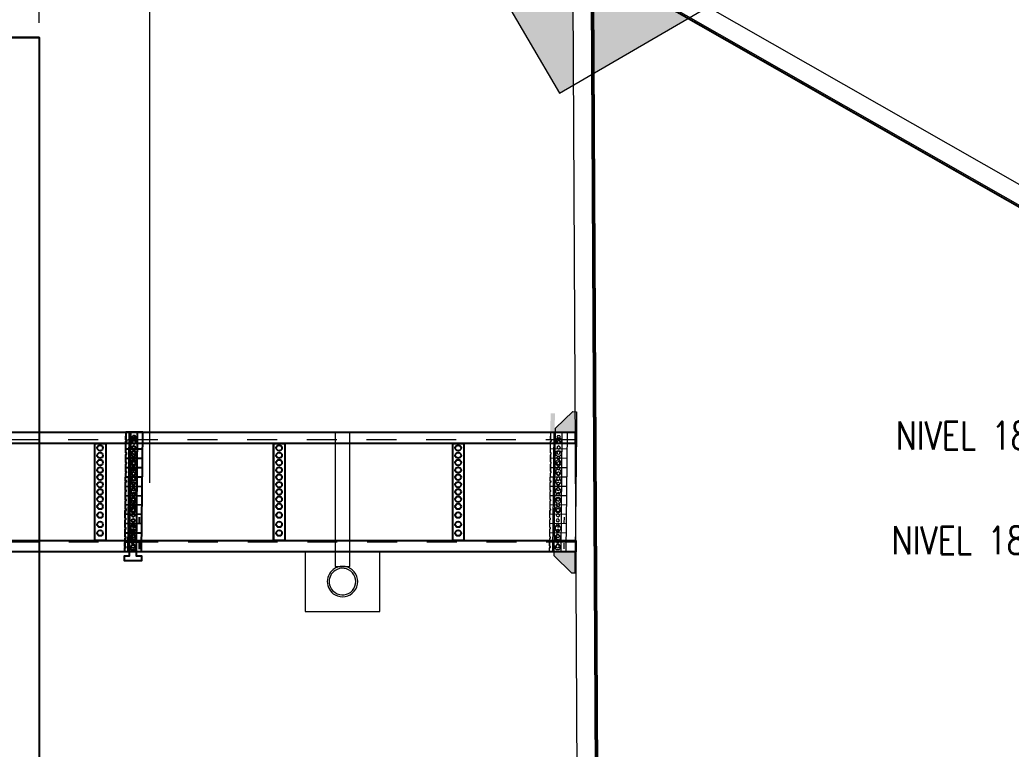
# Model space of a CAD drawing. Header units: millimetres. Extents: x 37 to 259, y 69 to 300.
# Drawn here: x 113.703 to 117.025, y 99.684 to 102.128 of the extents above; entities that cross this region are included whole.
import ezdxf
from ezdxf import colors
from ezdxf.entities.mleader import LeaderData, LeaderLine
from ezdxf.math import Vec2, Vec3

# ---------------------------------------------------------------- set-up
doc = ezdxf.new("R2010")
doc.units = ezdxf.units.MM
for name, pattern in [('atContinuous2', [0]), ('CENTER', [2, 1.25, -0.25, 0.25, -0.25]), ('DASHED2', [0.375, 0.25, -0.125])]:
    doc.linetypes.add(name, pattern=pattern)
doc.layers.get('0').update_dxf_attribs({"lineweight": 0})
doc.layers.get('Defpoints').update_dxf_attribs({"lineweight": 0})
for name, color, linetype, lineweight in [('5', 5, 'Continuous', 0), ('8', 8, 'Continuous', 0), ('9', 96, 'Continuous', 0), ('AT&T_PROYECTO', 5, 'Continuous', 0), ('AT&T_PROYECTO ELECTRICA', 5, 'Continuous', 0), ('AUXILIAR', 8, 'DASHED2', 0), ('MANGUERA', 8, 'atContinuous2', 0)]:
    doc.layers.add(name, color=color, linetype=linetype, lineweight=lineweight)
doc.layers.add('AT&T_PROYECTO F.O', color=5, linetype='Continuous')
doc.styles.add('ROMANS', font='romans.shx')
doc.styles.add('TEXTOS', font='romans.shx')
doc.dimstyles.new('Cota m', dxfattribs={"dimtxt": 0.2, "dimasz": 0.2, "dimexe": 0.1, "dimexo": 0.1, "dimgap": 0.1, "dimtad": 0, "dimzin": 0, "dimdsep": 46, "dimtxsty": 'TEXTOS', "dimcen": 0.2, "dimclrd": 256, "dimclre": 256, "dimclrt": 256, "dimazin": 0, "dimtfac": 1, "dimtix": 1, "dimtofl": 0, "dimtmove": 0, "dimatfit": 3, "dimfxl": 1, "dimtolj": 1, "dimtzin": 0, "dimlwd": -1, "dimlwe": -1, "dimarcsym": 0})

# ---------------------------------------------------------------- blocks, each defined once
blk = doc.blocks.new('TORREPLANTA')
h = blk.add_hatch()
h.set_pattern_fill('AR-CONC', color=256, scale=0.001, angle=-157.2212)
h.set_pattern_definition([(252.7788, (-21.75451, 207.28263), (-0.17414665, -0.0558413), [0.01905, -0.20955]), (197.7788, (-21.75451, 207.28263), (0.10646699, -0.1625103), [0.01524, -0.16764058]), (303.23024, (-21.76902, 207.27798), (-0.06767967, -0.2183516), [0.01619, -0.17809024]), (248.963, (-21.73484, 207.2358), (-0.26621435, -0.06619157), [0.028575, -0.314325]), (299.41435, (-21.75703, 207.23028), (-0.1230911, -0.3200453), [0.024285, -0.2671356]), (193.96295, (-21.73484, 207.2358), (-0.1230911, -0.3200453), [0.02285997, -0.2514597]), (223.7788, (-21.76318, 207.23767), (-0.17938392, 0.03558796), [0.01905, -0.20955]), (168.7788, (-21.76318, 207.23767), (0.014331, -0.19375066), [0.01524, -0.16764]), (274.23024, (-21.77813, 207.24063), (-0.16505292, -0.1581627), [0.01619, -0.17808994]), (240.2788, (-21.75451, 207.28263), (0.029889835, -0.079156123), [0, -0.165608, 0, -0.17018, 0, -0.168275]), (210.2788, (-21.75451, 207.28263), (-0.02282081, -0.118238004), [0, -0.097028, 0, -0.161798, 0, -0.064135]), (170.2788, (-21.70229, 207.30456), (-0.127233432, -0.04721527), [0, -0.0635, 0, -0.19812, 0, -0.26289]), (160.2788, (-21.67887, 207.3144), (-0.12673158, -0.08079522), [0, -0.08255, 0, -0.131572, 0, -0.18669])])
h.paths.add_polyline_path([(28.8876, 102.099), (28.9881, 102.8927), (28.1945, 102.9932), (28.1856, 102.9236), (28.4521, 102.7212), (28.462, 102.7342), (28.6644, 102.7086), (28.7434, 102.5205), (28.62, 102.358), (28.4176, 102.3837), (28.4113, 102.3988), (28.1027, 102.2692), (28.0939, 102.1996)])
h.paths.add_polyline_path([(24.546, 100.2759), (25.0299, 100.9129), (24.974, 100.9554), (24.6655, 100.8258), (24.6718, 100.8107), (24.5484, 100.6483), (24.346, 100.6739), (24.267, 100.862), (24.3904, 101.0244), (24.4067, 101.0224), (24.4488, 101.3544), (24.3929, 101.3968), (23.9089, 100.7598)])
h.paths.add_polyline_path([(24.8106, 104.6937), (24.8753, 104.7208), (24.9174, 105.0528), (24.9011, 105.0549), (24.8221, 105.243), (24.9455, 105.4054), (25.1479, 105.3798), (25.2269, 105.1917), (25.217, 105.1786), (25.4834, 104.9762), (25.5482, 105.0034), (25.2385, 105.741), (24.5008, 105.4313)])
h.paths.add_polyline_path([(25.3923, 104.9379), (25.2073, 105.0785), (25.2049, 105.0753), (25.1681, 105.1033), (25.1642, 105.0982), (25.1589, 105.1022), (25.1035, 105.0292), (25.0126, 105.0408), (25.0117, 105.0342), (25.0054, 105.035), (24.9996, 104.9892), (24.9705, 104.7608)], flags=17)
h.paths.add_polyline_path([(24.5928, 100.9988), (24.6323, 100.9048), (24.8953, 101.0152), (24.5275, 101.2946), (24.4983, 101.064), (24.5022, 101.0635), (24.4964, 101.0177), (24.5027, 101.0169), (24.5019, 101.0103)], flags=17)
h.paths.add_polyline_path([(28.1151, 102.3673), (28.3294, 102.4573), (28.3279, 102.461), (28.3704, 102.4788), (28.368, 102.4847), (28.3741, 102.4873), (28.3386, 102.5718), (28.3941, 102.6447), (28.3888, 102.6488), (28.3926, 102.6538), (28.3558, 102.6818), (28.1727, 102.8212)], flags=17)
at = {"lineweight": 0}
for p, q in [((28.4337, 102.6387), (25.1425, 105.1387)), ((28.414, 102.4832), (24.6033, 100.883))]:
    blk.add_line(p, q, dxfattribs=at)
at = {"linetype": 'CENTER', "lineweight": 0, "ltscale": 75}
blk.add_lwpolyline([(24.4694, 100.8364), (25.0245, 105.2173), (28.541, 102.5461)], close=True, dxfattribs=at)
at = {"lineweight": 0}
for points in [[(28.4307, 102.6349), (25.1396, 105.1349), (25.189, 105.1999), (28.4801, 102.6999)], [(28.8876, 102.099), (28.0939, 102.1996), (28.1945, 102.9932), (28.9881, 102.8927)], [(28.4121, 102.4876), (24.6014, 100.8875), (24.633, 100.8122), (28.4437, 102.4124)]]:
    blk.add_lwpolyline(points, close=True, dxfattribs=at)
blk = doc.blocks.new('A$Ca43bcb66')
at = {"ltscale": 0.1}
blk.add_line((0, 0), (1.5, 0), dxfattribs=at)
blk.add_lwpolyline([(0, 4.5), (1.5, 4.5), (1.5, 0), (0, 0), (0, 4.5)])
blk = doc.blocks.new('A$C083C38D9')
at = {"linetype": 'Continuous'}
for points in [[(0.0689, 0.0701), (0.0689, 0.0121), (0, 0.0121)], [(0.0689, 0.0701), (0.0556, 0.0701), (0, 0.0121)], [(0.0689, 0.0725), (0.0689, 0.087), (0.006, 0.0725)], [(0.0689, 0.087), (0.006, 0.0725), (0.006, 0.087)], [(0.4834, 0.0701), (0.5402, 0.0121), (0.4689, 0.0121)], [(0.4834, 0.0701), (0.4689, 0.0701), (0.4689, 0.0121)], [(0.0689, 0.0121), (0.0689, 0), (0, 0)], [(0.0689, 0.0121), (0, 0.0121), (0, 0)], [(0.5402, 0.0121), (0.5402, 0), (0.4689, 0)], [(0.5402, 0.0121), (0.4689, 0.0121), (0.4689, 0)]]:
    blk.add_hatch(color=256, dxfattribs=at).paths.add_polyline_path(points)
for p, q in [((0.4834, 0.0701), (0.0556, 0.0701)), ((0.4689, 0.0749), (0.0689, 0.0749)), ((0.139, 0.0858), (0.1003, 0.0858)), ((0.1438, 0.0858), (0.1704, 0.0858)), ((0.1752, 0.0858), (0.2006, 0.0858)), ((0.232, 0.0858), (0.2066, 0.0858)), ((0.2634, 0.0858), (0.2381, 0.0858)), ((0.2949, 0.0858), (0.2695, 0.0858)), ((0.3263, 0.0858), (0.3009, 0.0858)), ((0.3565, 0.0858), (0.3323, 0.0858)), ((0.3879, 0.0858), (0.3637, 0.0858)), ((0.4193, 0.0858), (0.394, 0.0858)), ((0.4508, 0.0858), (0.4254, 0.0858)), ((0.4689, 0.0302), (0.0689, 0.0302))]:
    blk.add_line(p, q, dxfattribs=at)
for points in [[(0.0556, 0.0701), (0, 0.0121), (0, 0), (0.0689, 0), (0.0689, 0.087)], [(0.0689, 0.087), (0.0943, 0.087), (0.0943, 0.0858)], [(0.0943, 0.0858), (0.0689, 0.0858)], [(0.0882, 0.058), (0.0894, 0.064), (0.0931, 0.0677), (0.1027, 0.0677), (0.1051, 0.064), (0.1076, 0.058), (0.1027, 0.0508), (0.0979, 0.0495), (0.0931, 0.0508), (0.0894, 0.0544), (0.0882, 0.058)], [(0.1003, 0.0858), (0.0991, 0.0834), (0.0955, 0.0834), (0.0943, 0.0858)], [(0.1003, 0.0858), (0.1003, 0.087), (0.1378, 0.087)], [(0.1257, 0.0302), (0.1257, 0.087)], [(0.1317, 0.058), (0.1329, 0.064), (0.1366, 0.0677), (0.1462, 0.0677), (0.1486, 0.064), (0.1511, 0.058), (0.1462, 0.0508), (0.1414, 0.0495), (0.1366, 0.0508), (0.1329, 0.0544), (0.1317, 0.058)], [(0.1378, 0.087), (0.1378, 0.0858)], [(0.1438, 0.0858), (0.1426, 0.0834), (0.139, 0.0834), (0.139, 0.0858)], [(0.145, 0.0858), (0.145, 0.087), (0.1692, 0.087)], [(0.1571, 0.0302), (0.1571, 0.087)], [(0.1631, 0.058), (0.1644, 0.064), (0.168, 0.0677), (0.1764, 0.0677), (0.1801, 0.064), (0.1825, 0.058), (0.1801, 0.0544), (0.1764, 0.0508), (0.1728, 0.0495), (0.168, 0.0508), (0.1644, 0.0544), (0.1631, 0.058)], [(0.1692, 0.087), (0.1692, 0.0858)], [(0.1752, 0.0858), (0.174, 0.0834), (0.1704, 0.0834), (0.1704, 0.0858)], [(0.1764, 0.0858), (0.1764, 0.087), (0.2006, 0.087)], [(0.1885, 0.0302), (0.1885, 0.087)], [(0.1946, 0.058), (0.1958, 0.064), (0.1982, 0.0677), (0.2079, 0.0677), (0.2115, 0.064), (0.2139, 0.058), (0.2115, 0.0544), (0.2079, 0.0508), (0.2042, 0.0495), (0.1982, 0.0508), (0.1958, 0.0544), (0.1946, 0.058)], [(0.2006, 0.087), (0.2006, 0.0858)], [(0.2066, 0.0858), (0.2042, 0.0834), (0.2018, 0.0834), (0.2006, 0.0858)], [(0.2066, 0.0858), (0.2066, 0.087), (0.232, 0.087)], [(0.2199, 0.0302), (0.2199, 0.087)], [(0.226, 0.064), (0.2296, 0.0677), (0.2393, 0.0677), (0.2429, 0.064), (0.2441, 0.058), (0.2429, 0.0544), (0.2393, 0.0508), (0.2356, 0.0495), (0.2296, 0.0508), (0.226, 0.0544)], [(0.232, 0.087), (0.232, 0.0858)], [(0.2381, 0.0858), (0.2356, 0.0834), (0.2332, 0.0834), (0.232, 0.0858)], [(0.2381, 0.0858), (0.2381, 0.087), (0.2634, 0.087)], [(0.2514, 0.0302), (0.2514, 0.087)], [(0.2574, 0.064), (0.261, 0.0677), (0.2707, 0.0677), (0.2743, 0.064), (0.2755, 0.058), (0.2743, 0.0544), (0.2707, 0.0508), (0.2671, 0.0495), (0.261, 0.0508), (0.2574, 0.0544), (0.2574, 0.064)], [(0.2634, 0.087), (0.2634, 0.0858)], [(0.2695, 0.0858), (0.2671, 0.0834), (0.2647, 0.0834), (0.2634, 0.0858)], [(0.2695, 0.0858), (0.2695, 0.087), (0.2949, 0.087)], [(0.2828, 0.0302), (0.2828, 0.087)], [(0.2888, 0.064), (0.2924, 0.0677), (0.3021, 0.0677), (0.3057, 0.064), (0.3069, 0.058), (0.3057, 0.0544), (0.3021, 0.0508), (0.2985, 0.0495), (0.2924, 0.0508), (0.2888, 0.0544), (0.2888, 0.064)], [(0.2949, 0.087), (0.2949, 0.0858)], [(0.3009, 0.0858), (0.2985, 0.0834), (0.2961, 0.0834), (0.2949, 0.0858)], [(0.3009, 0.0858), (0.3009, 0.087), (0.3263, 0.087)], [(0.313, 0.0302), (0.313, 0.087)], [(0.3202, 0.064), (0.3239, 0.0677), (0.3335, 0.0677), (0.3372, 0.064), (0.3384, 0.058), (0.3372, 0.0544), (0.3335, 0.0508), (0.3287, 0.0495), (0.3239, 0.0508), (0.3202, 0.0544), (0.3202, 0.064)], [(0.3263, 0.087), (0.3263, 0.0858)], [(0.3323, 0.0858), (0.3299, 0.0834), (0.3275, 0.0834), (0.3263, 0.0858)], [(0.3323, 0.0858), (0.3323, 0.087), (0.3565, 0.087)], [(0.3444, 0.0302), (0.3444, 0.087)], [(0.3565, 0.087), (0.3565, 0.0858)], [(0.3637, 0.0858), (0.3613, 0.0834), (0.3589, 0.0834), (0.3565, 0.0858)], [(0.3637, 0.0858), (0.3637, 0.087), (0.3879, 0.087)], [(0.3758, 0.0302), (0.3758, 0.087)], [(0.3819, 0.058), (0.3831, 0.064), (0.3867, 0.0677), (0.3964, 0.0677), (0.4, 0.064), (0.4, 0.0544), (0.3964, 0.0508), (0.3915, 0.0495), (0.3867, 0.0508), (0.3831, 0.0544), (0.3819, 0.058)], [(0.3879, 0.087), (0.3879, 0.0858)], [(0.394, 0.0858), (0.3927, 0.0834), (0.3903, 0.0834), (0.3879, 0.0858)], [(0.394, 0.0858), (0.394, 0.087), (0.4193, 0.087)], [(0.4073, 0.0302), (0.4073, 0.087)], [(0.4133, 0.058), (0.4145, 0.064), (0.4181, 0.0677), (0.4278, 0.0677), (0.4314, 0.064), (0.4314, 0.0544), (0.4278, 0.0508), (0.4218, 0.0495), (0.4181, 0.0508), (0.4145, 0.0544), (0.4133, 0.058)], [(0.4193, 0.087), (0.4193, 0.0858)], [(0.4254, 0.0858), (0.4242, 0.0834), (0.4218, 0.0834), (0.4193, 0.0858)], [(0.4254, 0.0858), (0.4254, 0.087), (0.4508, 0.087)], [(0.4375, 0.0302), (0.4375, 0.087)], [(0.4495, 0.0677), (0.4592, 0.0677), (0.4628, 0.064), (0.4628, 0.0544), (0.4592, 0.0508), (0.4532, 0.0495), (0.4495, 0.0508), (0.4459, 0.0544), (0.4435, 0.058), (0.4459, 0.064)], [(0.4508, 0.087), (0.4508, 0.0858)], [(0.4568, 0.0858), (0.4556, 0.0834), (0.4532, 0.0834), (0.4508, 0.0858)], [(0.4568, 0.0858), (0.4568, 0.087), (0.4689, 0.087)], [(0.4689, 0.0858), (0.4568, 0.0858)], [(0.4834, 0.0701), (0.5402, 0.0121), (0.5402, 0), (0.4689, 0), (0.4689, 0.087)], [(0.0689, 0.0483), (0.4689, 0.0483)], [(0.081, 0.0628), (0.0858, 0.0653), (0.0894, 0.0628), (0.0906, 0.058), (0.0894, 0.0556), (0.0858, 0.0532), (0.081, 0.0556), (0.081, 0.0628)], [(0.0979, 0.058), (0.0991, 0.0628), (0.1027, 0.0653), (0.1063, 0.0628), (0.1088, 0.058), (0.1063, 0.0556), (0.1027, 0.0532), (0.0991, 0.0556), (0.0979, 0.058)], [(0.1148, 0.058), (0.1172, 0.0628), (0.1208, 0.0653), (0.1245, 0.0628), (0.1257, 0.058), (0.1245, 0.0556), (0.1208, 0.0532), (0.1172, 0.0556), (0.1148, 0.058)], [(0.1329, 0.058), (0.1341, 0.0628), (0.1378, 0.0653), (0.1414, 0.0628), (0.1426, 0.058), (0.1414, 0.0556), (0.1378, 0.0532), (0.1341, 0.0556), (0.1329, 0.058)], [(0.1498, 0.058), (0.1523, 0.0628), (0.1547, 0.0653), (0.1583, 0.0628), (0.1607, 0.058), (0.1583, 0.0556), (0.1547, 0.0532), (0.1498, 0.058)], [(0.168, 0.058), (0.1692, 0.0628), (0.1728, 0.0653), (0.1764, 0.0628), (0.1776, 0.058), (0.1764, 0.0556), (0.1728, 0.0532), (0.1692, 0.0556), (0.168, 0.058)], [(0.1849, 0.058), (0.1861, 0.0628), (0.1897, 0.0653), (0.1934, 0.0628), (0.1958, 0.058), (0.1934, 0.0556), (0.1897, 0.0532), (0.1861, 0.0556), (0.1849, 0.058)], [(0.2018, 0.058), (0.2042, 0.0628), (0.2079, 0.0653), (0.2115, 0.0628), (0.2127, 0.058), (0.2115, 0.0556), (0.2079, 0.0532), (0.2042, 0.0556), (0.2018, 0.058)], [(0.2199, 0.058), (0.2211, 0.0628), (0.2248, 0.0653), (0.2296, 0.0628), (0.2296, 0.0556), (0.2248, 0.0532), (0.2211, 0.0556), (0.2199, 0.058)], [(0.2369, 0.058), (0.2393, 0.0628), (0.2417, 0.0653), (0.2465, 0.0628), (0.2477, 0.058), (0.2465, 0.0556), (0.2417, 0.0532), (0.2369, 0.058)], [(0.255, 0.058), (0.2562, 0.0628), (0.2598, 0.0653), (0.2634, 0.0628), (0.2647, 0.058), (0.2634, 0.0556), (0.2598, 0.0532), (0.2562, 0.0556), (0.255, 0.058)], [(0.2719, 0.058), (0.2731, 0.0628), (0.2779, 0.0653), (0.2816, 0.0628), (0.2828, 0.058), (0.2816, 0.0556), (0.2779, 0.0532), (0.2731, 0.0556), (0.2719, 0.058)], [(0.29, 0.058), (0.2912, 0.0628), (0.2949, 0.0653), (0.2985, 0.0628), (0.3009, 0.058), (0.2985, 0.0556), (0.2949, 0.0532), (0.2912, 0.0556), (0.29, 0.058)], [(0.3069, 0.058), (0.3082, 0.0628), (0.313, 0.0653), (0.3166, 0.0628), (0.3178, 0.058), (0.3166, 0.0556), (0.313, 0.0532), (0.3082, 0.0556), (0.3069, 0.058)], [(0.3251, 0.058), (0.3263, 0.0628), (0.3299, 0.0653), (0.3335, 0.0628), (0.3347, 0.058), (0.3335, 0.0556), (0.3299, 0.0532), (0.3263, 0.0556), (0.3251, 0.058)], [(0.342, 0.058), (0.3444, 0.0628), (0.348, 0.0653), (0.3505, 0.0628), (0.3529, 0.058), (0.348, 0.0532), (0.3444, 0.0556), (0.342, 0.058)], [(0.3541, 0.0387), (0.3734, 0.0387)], [(0.3601, 0.058), (0.3613, 0.0628), (0.365, 0.0653), (0.3686, 0.0628), (0.3698, 0.058), (0.3686, 0.0556), (0.365, 0.0532), (0.3613, 0.0556), (0.3601, 0.058)], [(0.377, 0.058), (0.3782, 0.0628), (0.3819, 0.0653), (0.3855, 0.0628), (0.3879, 0.058), (0.3855, 0.0556), (0.3819, 0.0532), (0.3782, 0.0556), (0.377, 0.058)], [(0.394, 0.058), (0.3964, 0.0628), (0.4, 0.0653), (0.4036, 0.0628), (0.4048, 0.058), (0.4036, 0.0556), (0.4, 0.0532), (0.3964, 0.0556), (0.394, 0.058)], [(0.394, 0.0628), (0.429, 0.0628)], [(0.4121, 0.058), (0.4133, 0.0628), (0.4169, 0.0653), (0.4205, 0.0628), (0.4218, 0.058), (0.4205, 0.0556), (0.4169, 0.0532), (0.4133, 0.0556), (0.4121, 0.058)], [(0.429, 0.058), (0.4314, 0.0628), (0.435, 0.0653), (0.4375, 0.0628), (0.4399, 0.058), (0.435, 0.0532), (0.4314, 0.0556), (0.429, 0.058)], [(0.4411, 0.0387), (0.4604, 0.0387)], [(0.4471, 0.058), (0.4483, 0.0628), (0.452, 0.0653), (0.4556, 0.0628), (0.4568, 0.058), (0.4556, 0.0556), (0.452, 0.0532), (0.4483, 0.0556), (0.4471, 0.058)]]:
    blk.add_lwpolyline(points, dxfattribs=at)
blk = doc.blocks.new('A$C4d95965b')
at = {"layer": 'AT&T_PROYECTO ELECTRICA', "color": 5, "lineweight": -3}
for p, q in [((-0.019, -0.3243), (-0.019, 0)), ((-0.019, 0), (0.019, 0)), ((0.019, -0.3243), (0.019, 0)), ((0.019, -0.3243), (-0.019, -0.3243))]:
    blk.add_line(p, q, dxfattribs=at)
for centre in [(0, -0.0244), (0, -0.0535), (0, -0.0845), (0, -0.1136), (0, -0.1378), (0, -0.1626), (0, -0.1868), (0, -0.2116), (0, -0.2358), (0, -0.2606), (0, -0.2848), (0, -0.3096)]:
    blk.add_circle(centre, 0.00953, dxfattribs=at)
blk = doc.blocks.new('A$Ced4db245')
at = {"layer": 'AUXILIAR', "color": 5, "ltscale": 0.005}
for p, q in [((1.0116, -0.0318), (2.9067, -0.0318)), ((1.0117, -0.0381), (2.9067, -0.0381)), ((1.0134, -0.3751), (2.9067, -0.3751)), ((1.0134, -0.3751), (2.9067, -0.3751))]:
    blk.add_line(p, q, dxfattribs=at)
at = {"layer": 'MANGUERA', "color": 5, "lineweight": -3}
for p, q in [((1.0115, 0), (1.0115, -0.0381)), ((1.0134, -0.3624), (2.9067, -0.3624)), ((1.0135, -0.3624), (1.0136, -0.4005))]:
    blk.add_line(p, q, dxfattribs=at)
for points in [[(1.0115, 0), (2.9067, 0)], [(2.9067, 0), (2.9067, -0.0381)], [(2.9067, -0.0381), (1.0117, -0.0381)], [(1.0134, -0.3624), (2.9067, -0.3624)], [(2.9067, -0.3624), (2.9067, -0.4005)], [(2.9067, -0.4005), (1.0136, -0.4005)]]:
    blk.add_lwpolyline(points, dxfattribs=at)
blk.add_lwpolyline([(1.9877, -0.0381), (2.0258, -0.0381), (2.0258, -0.3624), (1.9877, -0.3624)], close=True, dxfattribs=at)
for p in [(1.4067, -0.0381), (2.0067, -0.0381), (2.6067, -0.0381)]:
    blk.add_blockref('A$C4d95965b', p, dxfattribs=at)
blk = doc.blocks.new('A$C33e5281e')
at = {"layer": 'AT&T_PROYECTO ELECTRICA', "lineweight": -3}
for p, q in [((-0.4141, 0.0438), (0.0004, 0.0399)), ((-0.3996, 0.0485), (0.0004, 0.0447))]:
    blk.add_line(p, q, dxfattribs=at)
for points in [[(-0.3994, 0.0219), (-0.4141, 0.0219), (-0.4141, 0.0038), (-0.4304, 0.0038), (-0.4304, 0.0607), (-0.4141, 0.0607), (-0.4141, 0.0437), (-0.3994, 0.0437)], [(-0.4, 0.0038), (0, 0), (0.0005, 0.0568), (-0.0248, 0.057), (-0.0249, 0.0558)], [(-0.3995, 0.0594), (-0.3874, 0.0593), (-0.3874, 0.0605), (-0.3994, 0.0606), (-0.3994, 0.0038)], [(-0.3803, 0.0411), (-0.39, 0.0412), (-0.3936, 0.0376), (-0.3937, 0.0279), (-0.3901, 0.0242), (-0.3841, 0.023), (-0.3805, 0.0241), (-0.3768, 0.0277), (-0.3743, 0.0313), (-0.3767, 0.0374)], [(-0.378, 0.0314), (-0.3791, 0.0362), (-0.3827, 0.0387), (-0.3864, 0.0363), (-0.3876, 0.0315), (-0.3864, 0.029), (-0.3828, 0.0266), (-0.3792, 0.029), (-0.378, 0.0314)], [(-0.3874, 0.0593), (-0.3862, 0.0568), (-0.3838, 0.0568), (-0.3813, 0.0592), (-0.356, 0.059), (-0.3559, 0.0602), (-0.3813, 0.0604), (-0.3813, 0.0592)], [(-0.3598, 0.0312), (-0.3622, 0.0361), (-0.3658, 0.0385), (-0.3683, 0.0361), (-0.3707, 0.0313), (-0.3659, 0.0264), (-0.3623, 0.0288), (-0.3598, 0.0312)], [(-0.3686, 0.0035), (-0.368, 0.0603)], [(-0.3441, 0.0311), (-0.3453, 0.0371), (-0.3489, 0.0408), (-0.3585, 0.0409), (-0.3622, 0.0373), (-0.3623, 0.0276), (-0.3587, 0.0239), (-0.3527, 0.0227), (-0.349, 0.0238), (-0.3454, 0.0274), (-0.3441, 0.0311)], [(-0.3248, 0.0357), (-0.3598, 0.036)], [(-0.356, 0.059), (-0.3548, 0.0565), (-0.3524, 0.0565), (-0.3499, 0.0589), (-0.3245, 0.0587), (-0.3245, 0.0599), (-0.3499, 0.0601), (-0.3499, 0.0589)], [(-0.3429, 0.031), (-0.3441, 0.0359), (-0.3477, 0.0383), (-0.3513, 0.036), (-0.3526, 0.0311), (-0.3514, 0.0287), (-0.3478, 0.0263), (-0.3442, 0.0286), (-0.3429, 0.031)], [(-0.3384, 0.0032), (-0.3378, 0.06)], [(-0.3248, 0.0309), (-0.3272, 0.0357), (-0.3308, 0.0382), (-0.3344, 0.0358), (-0.3357, 0.031), (-0.3345, 0.0285), (-0.3309, 0.0261), (-0.3272, 0.0285), (-0.3248, 0.0309)], [(-0.3127, 0.0308), (-0.3139, 0.0368), (-0.3175, 0.0405), (-0.3271, 0.0406), (-0.3308, 0.037), (-0.3309, 0.0273), (-0.3273, 0.0236), (-0.3225, 0.0224), (-0.3176, 0.0235), (-0.314, 0.0271), (-0.3127, 0.0308)], [(-0.3245, 0.0587), (-0.3233, 0.0562), (-0.3209, 0.0562), (-0.3185, 0.0586), (-0.2943, 0.0584), (-0.2943, 0.0596), (-0.3185, 0.0598), (-0.3185, 0.0586)], [(-0.3079, 0.0307), (-0.309, 0.0356), (-0.3126, 0.038), (-0.3163, 0.0356), (-0.3188, 0.0308), (-0.3164, 0.0284), (-0.3128, 0.0259), (-0.3091, 0.0283), (-0.3079, 0.0307)], [(-0.3069, 0.0029), (-0.3064, 0.0597)], [(-0.291, 0.0305), (-0.2921, 0.0354), (-0.2957, 0.0378), (-0.2994, 0.0355), (-0.3006, 0.0306), (-0.2994, 0.0282), (-0.2958, 0.0258), (-0.2922, 0.0281), (-0.291, 0.0305)], [(-0.2943, 0.0584), (-0.2919, 0.0559), (-0.2895, 0.0559), (-0.2871, 0.0583), (-0.2629, 0.0581), (-0.2629, 0.0593), (-0.2871, 0.0595), (-0.2871, 0.0583)], [(-0.2728, 0.0304), (-0.2752, 0.0352), (-0.2788, 0.0377), (-0.2812, 0.0353), (-0.2837, 0.0305), (-0.2789, 0.0256), (-0.2753, 0.028), (-0.2728, 0.0304)], [(-0.2755, 0.0026), (-0.275, 0.0594)], [(-0.251, 0.0362), (-0.2546, 0.0399), (-0.2643, 0.04), (-0.2679, 0.0364), (-0.2692, 0.0303), (-0.268, 0.0267), (-0.2644, 0.023), (-0.2596, 0.0218), (-0.2548, 0.023), (-0.2511, 0.0265), (-0.251, 0.0362)], [(-0.2559, 0.0302), (-0.2571, 0.0351), (-0.2607, 0.0375), (-0.2643, 0.0351), (-0.2656, 0.0303), (-0.2644, 0.0279), (-0.2608, 0.0254), (-0.2572, 0.0278), (-0.2559, 0.0302)], [(-0.2629, 0.0581), (-0.2605, 0.0556), (-0.2581, 0.0556), (-0.2569, 0.058), (-0.2315, 0.0578), (-0.2315, 0.059), (-0.2569, 0.0592), (-0.2569, 0.058)], [(-0.2378, 0.03), (-0.239, 0.0349), (-0.2438, 0.0374), (-0.2474, 0.035), (-0.2487, 0.0301), (-0.2475, 0.0277), (-0.2439, 0.0253), (-0.239, 0.0276), (-0.2378, 0.03)], [(-0.2441, 0.0023), (-0.2436, 0.0591)], [(-0.2196, 0.0359), (-0.2232, 0.0396), (-0.2329, 0.0397), (-0.2365, 0.0361), (-0.2378, 0.03), (-0.2366, 0.0264), (-0.233, 0.0227), (-0.2294, 0.0215), (-0.2234, 0.0227), (-0.2197, 0.0262), (-0.2196, 0.0359)], [(-0.2209, 0.0299), (-0.222, 0.0347), (-0.2256, 0.0372), (-0.2293, 0.0348), (-0.2318, 0.03), (-0.2294, 0.0275), (-0.2258, 0.0251), (-0.2221, 0.0275), (-0.2209, 0.0299)], [(-0.2315, 0.0578), (-0.2291, 0.0553), (-0.2267, 0.0553), (-0.2254, 0.0577), (-0.2001, 0.0575), (-0.2001, 0.0587), (-0.2254, 0.0589), (-0.2254, 0.0577)], [(-0.2139, 0.002), (-0.2134, 0.0588)], [(-0.2027, 0.0297), (-0.2039, 0.0346), (-0.2087, 0.037), (-0.2124, 0.0346), (-0.2136, 0.0298), (-0.2124, 0.0274), (-0.2088, 0.0249), (-0.204, 0.0273), (-0.2027, 0.0297)], [(-0.1882, 0.0356), (-0.1918, 0.0393), (-0.2014, 0.0394), (-0.2051, 0.0358), (-0.2064, 0.0297), (-0.2052, 0.0261), (-0.2016, 0.0225), (-0.198, 0.0212), (-0.1919, 0.0224), (-0.1883, 0.026), (-0.1882, 0.0356)], [(-0.2001, 0.0575), (-0.1977, 0.055), (-0.1953, 0.055), (-0.194, 0.0574), (-0.1687, 0.0572), (-0.1686, 0.0584), (-0.194, 0.0586), (-0.194, 0.0574)], [(-0.1858, 0.0296), (-0.187, 0.0344), (-0.1906, 0.0368), (-0.1942, 0.0345), (-0.1955, 0.0296), (-0.1943, 0.0272), (-0.1907, 0.0248), (-0.1871, 0.0271), (-0.1858, 0.0296)], [(-0.1825, 0.0017), (-0.1819, 0.0585)], [(-0.1677, 0.0294), (-0.1701, 0.0342), (-0.1725, 0.0367), (-0.1773, 0.0343), (-0.1786, 0.0295), (-0.1774, 0.0271), (-0.1726, 0.0246), (-0.1677, 0.0294)], [(-0.1568, 0.0353), (-0.1604, 0.039), (-0.17, 0.0391), (-0.1737, 0.0355), (-0.175, 0.0295), (-0.1738, 0.0258), (-0.1702, 0.0222), (-0.1666, 0.0209), (-0.1605, 0.0221), (-0.1569, 0.0257)], [(-0.1687, 0.0572), (-0.1663, 0.0547), (-0.1638, 0.0547), (-0.1626, 0.0571), (-0.1372, 0.0569), (-0.1372, 0.0581), (-0.1626, 0.0583), (-0.1626, 0.0571)], [(-0.1508, 0.0292), (-0.152, 0.0341), (-0.1556, 0.0365), (-0.1604, 0.0341), (-0.1605, 0.0269), (-0.1557, 0.0244), (-0.152, 0.0268), (-0.1508, 0.0292)], [(-0.1511, 0.0014), (-0.1505, 0.0582)], [(-0.1254, 0.029), (-0.1266, 0.035), (-0.1289, 0.0387), (-0.1386, 0.0388), (-0.1423, 0.0352), (-0.1447, 0.0292), (-0.1424, 0.0255), (-0.1388, 0.0219), (-0.1352, 0.0206), (-0.1291, 0.0218), (-0.1267, 0.0254), (-0.1254, 0.029)], [(-0.1327, 0.0291), (-0.135, 0.0339), (-0.1386, 0.0364), (-0.1423, 0.034), (-0.1435, 0.0292), (-0.1424, 0.0267), (-0.1387, 0.0243), (-0.1351, 0.0267), (-0.1327, 0.0291)], [(-0.1372, 0.0569), (-0.1348, 0.0544), (-0.1324, 0.0544), (-0.1312, 0.0568), (-0.1058, 0.0566), (-0.1046, 0.0542), (-0.101, 0.0541), (-0.101, 0.0565), (-0.0744, 0.0563), (-0.0732, 0.0539), (-0.0696, 0.0538), (-0.0696, 0.0562), (-0.0309, 0.0559), (-0.0309, 0.0571), (-0.0683, 0.0574), (-0.0684, 0.0562)], [(-0.107, 0.0566), (-0.107, 0.0578), (-0.1312, 0.058), (-0.1312, 0.0568)], [(-0.1157, 0.0289), (-0.1169, 0.0337), (-0.1205, 0.0362), (-0.1242, 0.0338), (-0.1266, 0.029), (-0.1242, 0.0266), (-0.1206, 0.0241), (-0.117, 0.0265), (-0.1157, 0.0289)], [(-0.1196, 0.0011), (-0.1191, 0.0579)], [(-0.094, 0.0287), (-0.0951, 0.0347), (-0.0987, 0.0384), (-0.1072, 0.0385), (-0.1109, 0.0349), (-0.1133, 0.0289), (-0.1109, 0.0252), (-0.1074, 0.0216), (-0.1037, 0.0203), (-0.0989, 0.0215), (-0.0952, 0.0251), (-0.094, 0.0287)], [(-0.0988, 0.0287), (-0.1, 0.0336), (-0.1036, 0.036), (-0.1072, 0.0336), (-0.1085, 0.0288), (-0.1073, 0.0264), (-0.1037, 0.0239), (-0.1001, 0.0263), (-0.0988, 0.0287)], [(-0.0756, 0.0563), (-0.0756, 0.0575), (-0.0998, 0.0577), (-0.0998, 0.0565)], [(-0.0807, 0.0286), (-0.0831, 0.0334), (-0.0855, 0.0359), (-0.0891, 0.0335), (-0.0916, 0.0287), (-0.0892, 0.0262), (-0.0856, 0.0238), (-0.0807, 0.0286)], [(-0.0882, 0.0008), (-0.0877, 0.0576)], [(-0.0626, 0.0284), (-0.0637, 0.0344), (-0.0673, 0.0381), (-0.077, 0.0382), (-0.0794, 0.0346), (-0.0819, 0.0286), (-0.0771, 0.0213), (-0.0723, 0.02), (-0.0675, 0.0212), (-0.0638, 0.0248), (-0.0626, 0.0284)], [(-0.0638, 0.0284), (-0.0649, 0.0332), (-0.0685, 0.0357), (-0.0722, 0.0333), (-0.0734, 0.0285), (-0.0723, 0.0261), (-0.0687, 0.0236), (-0.065, 0.026), (-0.0638, 0.0284)], [(-0.0568, 0.0005), (-0.0563, 0.0573)], [(-0.0457, 0.0282), (-0.048, 0.0331), (-0.0516, 0.0355), (-0.0553, 0.0332), (-0.0565, 0.0283), (-0.0553, 0.0259), (-0.0517, 0.0235), (-0.0481, 0.0258), (-0.0457, 0.0282)], [(-0.0287, 0.0281), (-0.0299, 0.0329), (-0.0335, 0.0354), (-0.0372, 0.033), (-0.0396, 0.0282), (-0.0372, 0.0257), (-0.0336, 0.0233), (-0.03, 0.0257), (-0.0287, 0.0281)], [(-0.0191, 0.028), (-0.0202, 0.034), (-0.0238, 0.0377), (-0.0335, 0.0378), (-0.0359, 0.0342), (-0.0384, 0.0282), (-0.0336, 0.0209), (-0.0288, 0.0196), (-0.024, 0.0208), (-0.0203, 0.0244), (-0.0191, 0.028)], [(-0.0309, 0.0559), (-0.0297, 0.0535), (-0.0261, 0.0534), (-0.0249, 0.0558), (0.0005, 0.0556)], [(-0.0118, 0.0327), (-0.0166, 0.0352), (-0.0202, 0.0328), (-0.0215, 0.028), (-0.0203, 0.0256), (-0.0167, 0.0231), (-0.0118, 0.0255), (-0.0118, 0.0327)], [(0.0002, 0.0181), (-0.3998, 0.0219)], [(-0.3721, 0.012), (-0.3914, 0.0122)], [(-0.2851, 0.0112), (-0.3044, 0.0113)]]:
    blk.add_lwpolyline(points, dxfattribs=at)
blk = doc.blocks.new('A$C01A74699')
at = {"ltscale": 0.1}
blk.add_lwpolyline([(-0.176, 0.025), (-0.176, 0.125), (-0.376, 0.125), (-0.376, 0.025), (-0.376, -0.125), (-0.176, -0.125), (-0.176, -0.025)], dxfattribs=at)
blk.add_lwpolyline([(-0.225, -0.025), (0.225, -0.025), (0.225, 0.025), (-0.225, 0.025)], close=True, dxfattribs=at)
for radius, start, end in [(0.051, 29.3535, 150.6465), (0.0447, 34.0496, 145.9504), (0.051, 150.6465, 29.3535), (0.0446, 145.9504, 34.0496)]:
    blk.add_arc((-0.276, 0), radius, start, end, dxfattribs=at)
blk = doc.blocks.new('*D73')
at = {"layer": '8', "ltscale": 0.1, "transparency": 16777216}
for p, q in [((112.2729, 102.1183), (112.2729, 102.3651)), ((113.7683, 102.1183), (113.7683, 102.3651)), ((112.3229, 102.3151), (112.7891, 102.3151)), ((113.7183, 102.3151), (113.2522, 102.3151))]:
    blk.add_line(p, q, dxfattribs=at)
for points in [[(112.3229, 102.3235), (112.3229, 102.3068), (112.2729, 102.3151)], [(113.7183, 102.3235), (113.7183, 102.3068), (113.7683, 102.3151)]]:
    blk.add_solid(points, dxfattribs=at)
at = {"layer": 'Defpoints', "color": 0, "ltscale": 0.1, "transparency": 16777216}
for p in [(113.7683, 102.3151), (112.2729, 102.0683), (113.7683, 102.0683)]:
    blk.add_point(p, dxfattribs=at)
at = {"layer": '8', "ltscale": 0.1, "transparency": 16777216, "insert": (113.0206, 102.3151), "char_height": 0.125, "attachment_point": 5, "style": 'TEXTOS'}
blk.add_mtext('\\A1;1.50', dxfattribs=at)

msp = doc.modelspace()

# ---------------------------------------------------------------- linework, layer by layer
at = {"layer": '8', "ltscale": 0.1}
msp.add_line((115.5681, 100.7461), (115.5644, 100.3462), dxfattribs=at)
at = {"layer": '8', "linetype": 'DASHED2', "ltscale": 10}
msp.add_lwpolyline([(114.1382, 98.0766), (119.1382, 98.0766), (119.1513, 103.0766), (114.1382, 103.0766)], close=True, dxfattribs=at)

# ---------------------------------------------------------------- block references
at = {"ltscale": 0.1, "rotation": 90}
msp.add_blockref('A$C33e5281e', (114.115, 100.7462), dxfattribs=at)
at = {"layer": '5', "linetype": 'Continuous', "ltscale": 0.25, "xscale": -1, "rotation": 89.45819694372129}
msp.add_blockref('A$C083C38D9', (115.5688, 100.815), dxfattribs=at)
at = {"layer": '8', "lineweight": 40, "xscale": -0.7880434782616024, "yscale": 0.7880434782616014, "zscale": 0.7880434782616016, "rotation": 293.0751467497207}
msp.add_blockref('TORREPLANTA', (50.0946, 49.9483), dxfattribs=at)
at = {"layer": 'AT&T_PROYECTO', "lineweight": -3, "rotation": 90}
msp.add_blockref('A$C01A74699', (114.7845, 100.5217), dxfattribs=at)
at = {"layer": 'AT&T_PROYECTO F.O', "rotation": 180}
msp.add_blockref('A$Ca43bcb66', (113.7683, 102.0683), dxfattribs=at)

# ---------------------------------------------------------------- texts
at = {"layer": '8', "color": 1, "style": 'ROMANS', "width": 0.8}
for s, p in [('NIVEL 1890.45 msnm.', (116.6379, 100.6887)), ('NIVEL 1893.45 msnm.', (116.624, 100.3371))]:
    msp.add_text(s, height=0.09375, rotation=359.994, dxfattribs=at).set_placement(p)

# ---------------------------------------------------------------- next in the draw order: block references
at = {"layer": 'AT&T_PROYECTO ELECTRICA', "lineweight": -3, "rotation": 180}
msp.add_blockref('A$Ced4db245', (116.5788, 100.3457), dxfattribs=at)

# ---------------------------------------------------------------- next in the draw order: dimensions: what is measured, and where the dimension line sits
at = {"layer": '8', "ltscale": 0.1}
dim = msp.add_linear_dim(base=(113.7683, 102.3151), p1=(112.2729, 102.0683), p2=(113.7683, 102.0683), dimstyle='Cota m', override={"dimscale": 0.5, "dimtxt": 0.25, "dimasz": 0.1}, dxfattribs=at)
dim.commit()
dim.dimension.update_dxf_attribs({"geometry": '*D73', "text_midpoint": (113.0206, 102.3151)})

# ---------------------------------------------------------------- next in the draw order: leaders
at = {"ltscale": 0.1}
ml = msp.add_multileader_mtext('Standard', dxfattribs=at)
ml.set_content('TUBO SUBTERRANEO \\PDE PVC DE %%C1"\\PPARA CONTROLADOR\\P DE LUCES ATC', color=256, style='TEXTOS')
ml.set_leader_properties()
ml.build(insert=Vec2(0, 0))
ml.multileader.update_dxf_attribs({"dogleg_length": 0.2, "arrow_head_size": 0.1})
ctx = ml.context
ctx.base_point, ctx.char_height, ctx.arrow_head_size, ctx.landing_gap_size, ctx.plane_origin = Vec3(109.447, 101.6971), 0.1, 0.1, 0.05, Vec3(115.0197, 98.909)
ctx.text_align_type = 2
notes = []
notes.append((ctx, [(0, (1, 1, 0), (111.3053, 101.6971), (-1, 0), 0.2392, [(0, [(115.4205, 98.0127)], 0, [])])]))
ctx.mtext.insert, ctx.mtext.width, ctx.mtext.alignment, ctx.mtext.line_spacing_factor, ctx.mtext.flow_direction = Vec3(111.016, 101.7471), 3.197435, 3, 0.9, 5
at = {"layer": '9'}
ml = msp.add_multileader_mtext('Standard', dxfattribs=at)
ml.set_content('REGISTRO DE FIBRA ÓPTICA ATC 60X40X70CM \\P(MEDIDA INTERIOR)', color=256, style='TEXTOS')
ml.set_leader_properties()
ml.build(insert=Vec2(0, 0))
ml.multileader.update_dxf_attribs({"dogleg_length": 0.1, "arrow_head_size": 0.1})
ctx = ml.context
ctx.base_point, ctx.char_height, ctx.arrow_head_size, ctx.landing_gap_size, ctx.plane_origin = Vec3(108.6515, 100.4076), 0.1, 0.1, 0.05, Vec3(122.3809, 93.8115)
ctx.text_align_type = 2
notes.append((ctx, [(1, (1, 1, 0), (111.1266, 100.4076), (-1, 0), 0.2942, [(0, [(115.2654, 96.3219)], 0, [])])]))
ctx.mtext.insert, ctx.mtext.width, ctx.mtext.defined_height, ctx.mtext.alignment, ctx.mtext.line_spacing_factor, ctx.mtext.flow_direction = Vec3(110.7825, 100.4743), 2.301654, 0.537, 3, 0.9, 5
for ctx, leaders in notes:
    for number, flags, end, landing, length, lines in leaders:
        leader = LeaderData()
        leader.index, (leader.has_last_leader_line, leader.has_dogleg_vector, leader.attachment_direction) = number, flags
        leader.last_leader_point, leader.dogleg_vector, leader.dogleg_length = Vec3(end), Vec3(landing), length
        for number, points, colour, breaks in lines:
            line = LeaderLine()
            line.index, line.vertices, line.color, line.breaks = number, Vec3.list(points), colors.encode_raw_color(colour), breaks
            leader.lines.append(line)
        ctx.leaders.append(leader)

doc.saveas('drawing.dxf')
